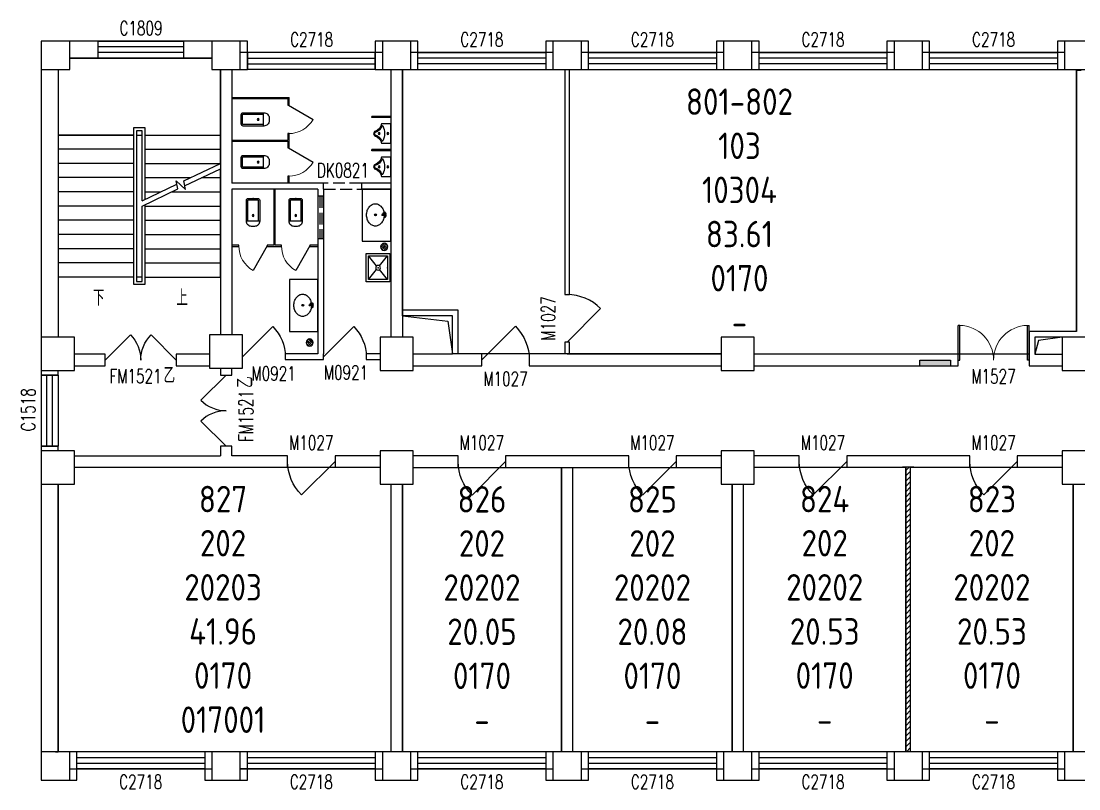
# Model space of a CAD drawing. Extents: x 127902 to 222526, y 146990 to 163438.
# Drawn here: x 127902 to 150226, y 147230 to 163438 of the extents above; entities that cross this region are included whole.
import ezdxf

# ---------------------------------------------------------------- set-up
doc = ezdxf.new("R2010")
doc.units = 0
doc.header["$LTSCALE"] = 1000
doc.header["$MEASUREMENT"] = 0
doc.linetypes.add('DASH', pattern=[0.35, 0.25, -0.1])
for name, color, linetype in [('body', 30, 'Continuous'), ('GROS', 6, 'Continuous'), ('RM$', 5, 'Continuous'), ('RM$TXT', 5, 'Continuous')]:
    doc.layers.add(name, color=color, linetype=linetype)
doc.styles.add('_TCH_DIM', font='SIMPLEX', dxfattribs={"bigfont": 'GBCBIG'})
doc.styles.add('_TCH_WINDOW', font='SIMPLEX', dxfattribs={"bigfont": 'GBCBIG'})
doc.styles.get("Standard").update_dxf_attribs({"font": 'gbenor.shx', "bigfont": 'gbcbig.shx'})

# ---------------------------------------------------------------- blocks, each defined once
blk = doc.blocks.new('_FZHK')
blk.add_lwpolyline([(-0.5, -0.5), (0.5, -0.5), (0.5, 0.5), (-0.5, 0.5)], close=True)
blk = doc.blocks.new('$DorLib2D$00000114')
at = {"color": 0}
blk.add_line((0.5, 0), (-0.207, 0.707), dxfattribs=at)
blk.add_arc((0.5, 0), 1, 135, 180, dxfattribs=at)
blk = doc.blocks.new('$WINLIB2D$00000001')
at = {"color": 0}
for points in [[(-0.5, 0.5), (-0.5, -0.5)], [(-0.5, 0.5), (0.5, 0.5)], [(0.5, -0.5), (0.5, 0.5)], [(0.5, 0.1667), (-0.5, 0.1667)], [(0.5, -0.1667), (-0.5, -0.1667)], [(-0.5, -0.5), (0.5, -0.5)]]:
    blk.add_lwpolyline(points, dxfattribs=at)
blk = doc.blocks.new('$DorLib2D$00000116')
at = {"color": 0}
for p, q in [((-0.5, 0), (-0.146, 0.354)), ((0.5, 0), (0.146, 0.354))]:
    blk.add_line(p, q, dxfattribs=at)
for centre, start, end in [((-0.5, 0), 0, 45), ((0.5, 0), 135, 180)]:
    blk.add_arc(centre, 0.5, start, end, dxfattribs=at)
blk = doc.blocks.new('$lvtry$00000201')
at = {"color": 0}
for p, q in [((100, -30, 0), (-100, -30, 0)), ((110, -470, 0), (110, -40, 0)), ((140, -470, 0), (-140, -470, 0))]:
    blk.add_line(p, q, dxfattribs=at)
at = {"color": 0, "elevation": 0}
blk.add_lwpolyline([(140, -40, 0.414214), (100, 0), (-100, 0, 0.414214), (-140, -40), (-140, -480, 0.414214), (-30, -590), (30, -590, 0.414214), (140, -480)], format="xyb", close=True, dxfattribs=at)
blk.add_lwpolyline([(-110, -40), (-110, -470)], dxfattribs=at)
at = {"color": 0}
blk.add_circle((0, -359, 0), 20, dxfattribs=at)
for centre, start, end in [((-100, -40, 0), 90, 180), ((100, -40, 0), 0, 90)]:
    blk.add_arc(centre, 10, start, end, dxfattribs=at)
for p in [(0, 0, 0), (0, -359, 0)]:
    blk.add_point(p, dxfattribs=at)
blk = doc.blocks.new('$TCHSYS$APDOOR2D')
blk.add_line((0.5, 0), (0, 0.866))
at = {"lineweight": 13}
blk.add_arc((0.5, 0), 1, 120, 180, dxfattribs=at)
blk = doc.blocks.new('$lvtry$00000222')
at = {"color": 0, "elevation": 0}
blk.add_lwpolyline([(-205, -191), (-205, 0), (205, 0), (205, -191, 0.268068), (51, -323, -0.317765), (0, -360, -0.317765), (-51, -323, 0.268068)], format="xyb", close=True, dxfattribs=at)
at = {"color": 0}
for centre in [(0, -60, 0), (0, -242, 0)]:
    blk.add_circle(centre, 20, dxfattribs=at)
for centre, radius, start, end in [((-152, -175, 0), 10, 114.1084, 248.1394), ((5, -526, 0), 395, 66.6675, 114.1084), ((-243, -401, 0), 233, 19.2639, 68.1394), ((243, -401, 0), 233, 110.4941, 160.7361), ((158, -173, 0), 10, 290.4941, 66.6675), ((0, -316, 0), 24, 199.2639, 269.4998), ((0, -316, 0), 24, 270.5002, 340.7361)]:
    blk.add_arc(centre, radius, start, end, dxfattribs=at)
for p in [(0, -60, 0), (0, -242, 0)]:
    blk.add_point(p, dxfattribs=at)
blk = doc.blocks.new('$DorLib2D$00000002')
for p, q in [((-0.5, 0), (-0.5, 0.4875)), ((-0.475, 0.4875), (-0.5, 0.4875)), ((-0.475, 0), (-0.475, 0.4875)), ((0.475, 0), (0.475, 0.4875)), ((0.475, 0.4875), (0.5, 0.4875)), ((0.5, 0), (0.5, 0.4875)), ((-0.5, 0), (-0.475, 0)), ((0.5, 0), (0.475, 0))]:
    blk.add_line(p, q)
at = {"lineweight": 13}
for centre, start, end in [((-0.4875, 0), 0, 88.53072), ((0.4875, 0), 91.46928, 180)]:
    blk.add_arc(centre, 0.4875, start, end, dxfattribs=at)
blk = doc.blocks.new('$lvtry$00000191')
at = {"color": 0}
for p, q in [((-250, -50, 0), (-39, -219, 0)), ((39, -219, 0), (250, -50, 0)), ((-250, -450, 0), (-39, -281, 0)), ((39, -281, 0), (250, -450, 0))]:
    blk.add_line(p, q, dxfattribs=at)
at = {"color": 0, "elevation": 0}
for points in [[(300, -500), (300, 0), (-300, 0), (-300, -500)], [(250, -450), (250, -50), (-250, -50), (-250, -450)]]:
    blk.add_lwpolyline(points, close=True, dxfattribs=at)
at = {"color": 0}
blk.add_circle((0, -250, 0), 50, dxfattribs=at)
for p in [(0, -50, 0), (0, -250, 0)]:
    blk.add_point(p, dxfattribs=at)
blk = doc.blocks.new('$lvtry$00000171')
for p, q in [((-74, 11), (-11, 74)), ((-70, -27), (27, 70)), ((-53, -53), (53, 53)), ((-27, -70), (70, 27)), ((11, -74), (74, -11))]:
    blk.add_line(p, q)
blk.add_circle((0, 0), 75)
blk.add_point((0, 0))
blk = doc.blocks.new('$lvtry$00000194')
at = {"color": 0}
for p, q in [((-17, -27), (-17, -17)), ((17, -27), (17, -17))]:
    blk.add_line(p, q, dxfattribs=at)
blk.add_lwpolyline([(14, -39, -0.067374), (92, -53, -0.088152), (166, -93, -0.105269), (218, -155, -0.121685), (235, -224, -0.121685), (218, -292, -0.105269), (166, -355, -0.088152), (92, -394, -0.078966), (0, -409, -0.078966), (-92, -394, -0.088152), (-166, -355, -0.105269), (-218, -292, -0.121685), (-235, -224, -0.121685), (-218, -155, -0.105269), (-166, -93, -0.088152), (-92, -53, -0.059935), (-23, -40, -0.059935)], format="xyb", dxfattribs=at)
for centre, radius in [((0, -221), 20), ((0, -27), 16.7), ((0, -221), 15)]:
    blk.add_circle(centre, radius, dxfattribs=at)
for centre, radius, start, end in [((0, -17), 16.7, 0, 180), ((-40, -17), 10.1, 106.6096, 258.1648), ((-64, 250), 259, 274.7069, 282.3732), ((-75, -197), 173, 71.36, 79.1873), ((-29, -63), 6.77, 155.344, 308.3224), ((-171, 35), 166, 324.8411, 338.1337), ((-171, 35), 170, 324.8411, 331.3523), ((-29, -63), 3.37, 155.344, 308.3224), ((100, -178), 170, 132.3141, 138.8253), ((100, -178), 166, 125.5327, 138.8253), ((-12, -42), 10.6, 201.8924, 261.774), ((-381, -99), 372, 2.3982, 6.7627), ((0, -80), 9.9, 201.7837, 338.2163), ((64, 250), 259, 257.6268, 265.2931), ((381, -99), 372, 170.1008, 177.6018), ((75, -197), 173, 100.8127, 110.4191), ((40, -17), 10.1, 281.8352, 73.3904)]:
    blk.add_arc(centre, radius, start, end, dxfattribs=at)
for p in [(0, -27), (0, -221)]:
    blk.add_point(p, dxfattribs=at)

msp = doc.modelspace()

# ---------------------------------------------------------------- hatches: boundary and pattern name
at = {"layer": 'body'}
msp.add_hatch(color=30, dxfattribs=at).paths.add_polyline_path([(147516, 156284), (146866, 156284), (146866, 156164), (147516, 156164)])
h = msp.add_hatch(dxfattribs=at)
h.set_pattern_fill('ANSI31', color=30, scale=50)
h.set_pattern_definition([(45, (-616826.46, 61936.43), (-56.126601, 56.126601), [])])
h.paths.add_polyline_path([(146676, 154024), (146576, 154024), (146576, 148014), (146676, 148014)])

# ---------------------------------------------------------------- linework, layer by layer
at = {"layer": 'body', "color": 30}
for p, q in [((129526, 163014), (128926, 163014)), ((129526, 162654), (129526, 163014)), ((131926, 163014), (131326, 163014)), ((131326, 163014), (131326, 162654)), ((132676, 163014), (132526, 163014)), ((132676, 162774), (132676, 163014)), ((135526, 163014), (135376, 163014)), ((135376, 163014), (135376, 162774)), ((136276, 163014), (136126, 163014)), ((136276, 162774), (136276, 163014)), ((139126, 163014), (138976, 163014)), ((138976, 163014), (138976, 162774)), ((139876, 163014), (139726, 163014)), ((139876, 162774), (139876, 163014)), ((142726, 163014), (142576, 163014)), ((142576, 163014), (142576, 162774)), ((143476, 163014), (143326, 163014)), ((143476, 162774), (143476, 163014)), ((146326, 163014), (146176, 163014)), ((146176, 163014), (146176, 162774)), ((147076, 163014), (146926, 163014)), ((147076, 162774), (147076, 163014)), ((149926, 163014), (149776, 163014)), ((149776, 163014), (149776, 162774)), ((132676, 162774), (132526, 162774)), ((132676, 162414), (132676, 162774)), ((135526, 162774), (135376, 162774)), ((135376, 162774), (135376, 162414)), ((136276, 162774), (136126, 162774)), ((136276, 162414), (136276, 162774)), ((139126, 162774), (138976, 162774)), ((138976, 162774), (138976, 162414)), ((139876, 162774), (139726, 162774)), ((139876, 162414), (139876, 162774)), ((142726, 162774), (142576, 162774)), ((142576, 162774), (142576, 162414)), ((143476, 162774), (143326, 162774)), ((143476, 162414), (143476, 162774)), ((146326, 162774), (146176, 162774)), ((146176, 162774), (146176, 162414)), ((147076, 162774), (146926, 162774)), ((147076, 162414), (147076, 162774)), ((149926, 162774), (149776, 162774)), ((149776, 162774), (149776, 162414)), ((128926, 162654), (129526, 162654)), ((131926, 162654), (128926, 162654)), ((131326, 162654), (131926, 162654)), ((128326, 162414), (128326, 156764)), ((128686, 162414), (128686, 156764)), ((128686, 162414), (128686, 161034)), ((132106, 162414), (132106, 160014)), ((132106, 161034), (132106, 162414)), ((132346, 162414), (132346, 160014)), ((132526, 162414), (132676, 162414)), ((135376, 162414), (135526, 162414)), ((135701, 162414), (135701, 160014)), ((135951, 162414), (135951, 160014)), ((136126, 162414), (136276, 162414)), ((138976, 162414), (139126, 162414)), ((139376, 162414), (139376, 157664)), ((139476, 157664), (139476, 162414)), ((139726, 162414), (139876, 162414)), ((142576, 162414), (142726, 162414)), ((143326, 162414), (143476, 162414)), ((146176, 162414), (146326, 162414)), ((146926, 162414), (147076, 162414)), ((149776, 162414), (149926, 162414)), ((150176, 156884), (150176, 162404)), ((150176, 162404), (150276, 162404)), ((132346, 161827), (133558, 161827)), ((132346, 161827), (132346, 161802)), ((132346, 161802), (133533, 161802)), ((133533, 161802), (133533, 161664)), ((133533, 161664), (133558, 161664)), ((133558, 161664), (133558, 161827)), ((135701, 161427), (135301, 161427)), ((135301, 161402), (135301, 161427)), ((135701, 161402), (135301, 161402)), ((135701, 161402), (135701, 161427)), ((130516, 161184), (130276, 161184)), ((130276, 161184), (130276, 157884)), ((130516, 159675), (130516, 161184)), ((128686, 161034), (128686, 158034)), ((130276, 161034), (128686, 161034)), ((128686, 161034), (130276, 161034)), ((130456, 161124), (130336, 161124)), ((130336, 161124), (130336, 157944)), ((130336, 161034), (130336, 158034)), ((130336, 161034), (130456, 161034)), ((130456, 159646), (130456, 161124)), ((130456, 159646), (130456, 161034)), ((130516, 161034), (132106, 161034)), ((130516, 161034), (132106, 161034)), ((132106, 160433), (132106, 161034)), ((133558, 161064), (133533, 161064)), ((133533, 161064), (133533, 160927)), ((133558, 160914), (133558, 161064)), ((130276, 160734), (128686, 160734)), ((130516, 160734), (132106, 160734)), ((132346, 160927), (133533, 160927)), ((132346, 160927), (132346, 160902)), ((132346, 160902), (133533, 160902)), ((133533, 160902), (133533, 160764)), ((133533, 160764), (133558, 160764)), ((133558, 160764), (133558, 160914)), ((135701, 160727), (135301, 160727)), ((135301, 160702), (135301, 160727)), ((135701, 160702), (135301, 160702)), ((135701, 160702), (135701, 160727)), ((130276, 160434), (128686, 160434)), ((130516, 160434), (132106, 160434)), ((131334, 160065), (132106, 160433)), ((131353, 159963), (132106, 160322)), ((132106, 158034), (132106, 160322)), ((130276, 160134), (128686, 160134)), ((130516, 160134), (131479, 160134)), ((131209, 159895), (131176, 160070)), ((131176, 160070), (131368, 159882)), ((131368, 159882), (131334, 160065)), ((131711, 160134), (132106, 160134)), ((133558, 160164), (133533, 160164)), ((133533, 160164), (133533, 160014)), ((133558, 160014), (133558, 160164)), ((130456, 159646), (131190, 159996)), ((130456, 159535), (131209, 159895)), ((132106, 160014), (132106, 156814)), ((133546, 160014), (132346, 160014)), ((132346, 159894), (132346, 156814)), ((133546, 159894), (132346, 159894)), ((133233, 159894), (133233, 158707)), ((133258, 159894), (133233, 159894)), ((133258, 159894), (133258, 158707)), ((134165, 160014), (133546, 160014)), ((134165, 159894), (133546, 159894)), ((134285, 160014), (134165, 160014)), ((134165, 159894), (134165, 158694)), ((134285, 159894), (134285, 160014)), ((134285, 159894), (134285, 158694)), ((135701, 160014), (135085, 160014)), ((135085, 160014), (135085, 159894)), ((135085, 159894), (135701, 159894)), ((135701, 160014), (135701, 156764)), ((135951, 160014), (135951, 156764)), ((130276, 159834), (128686, 159834)), ((130516, 159834), (130850, 159834)), ((131082, 159834), (132106, 159834)), ((130276, 159534), (128686, 159534)), ((130456, 158034), (130456, 159535)), ((130456, 157944), (130456, 159535)), ((130516, 157884), (130516, 159564)), ((130516, 159534), (132106, 159534)), ((130276, 159234), (128686, 159234)), ((130516, 159234), (132106, 159234)), ((130276, 158934), (128686, 158934)), ((130516, 158934), (132106, 158934)), ((130276, 158634), (128686, 158634)), ((130516, 158634), (132106, 158634)), ((132496, 158707), (132346, 158707)), ((132346, 158707), (132346, 158682)), ((132346, 158682), (132496, 158682)), ((132496, 158682), (132496, 158707)), ((133233, 158707), (133096, 158707)), ((133096, 158707), (133096, 158682)), ((133096, 158682), (133246, 158682)), ((133246, 158682), (133396, 158682)), ((133396, 158707), (133258, 158707)), ((133396, 158682), (133396, 158707)), ((134165, 158707), (133996, 158707)), ((133996, 158707), (133996, 158682)), ((133996, 158682), (134165, 158682)), ((134165, 158694), (134165, 156414)), ((134285, 158694), (134285, 156414)), ((130276, 158334), (128686, 158334)), ((130516, 158334), (132106, 158334)), ((130276, 158034), (128686, 158034)), ((130276, 157884), (130516, 157884)), ((130456, 158034), (130336, 158034)), ((130336, 157944), (130456, 157944)), ((130516, 158034), (132106, 158034)), ((139376, 157664), (139476, 157664)), ((137126, 157334), (135951, 157334)), ((135951, 157214), (135951, 157334)), ((137006, 157214), (135951, 157214)), ((137006, 156414), (137006, 157214)), ((137126, 156414), (137126, 157334)), ((150176, 156884), (149176, 156884)), ((149176, 156884), (149176, 156404)), ((149876, 156764), (149296, 156764)), ((149296, 156764), (149296, 156404)), ((149876, 156764), (149371, 156693)), ((139476, 156664), (139376, 156664)), ((139376, 156664), (139376, 156414)), ((139476, 156414), (139476, 156664)), ((149371, 156693), (149296, 156404)), ((129676, 156404), (129026, 156404)), ((129676, 156164), (129676, 156404)), ((131876, 156404), (131176, 156404)), ((131176, 156404), (131176, 156164)), ((134165, 156414), (133476, 156414)), ((133476, 156414), (133476, 156294)), ((133476, 156294), (134165, 156294)), ((134165, 156294), (134285, 156294)), ((134285, 156294), (134285, 156414)), ((135476, 156414), (135185, 156414)), ((135185, 156414), (135185, 156294)), ((135185, 156294), (135476, 156294)), ((136176, 156414), (137006, 156414)), ((137626, 156414), (137006, 156414)), ((137626, 156164), (137626, 156414)), ((139426, 156414), (138626, 156414)), ((138626, 156414), (138626, 156164)), ((139426, 156414), (142676, 156414)), ((147676, 156404), (143376, 156404)), ((147676, 156164), (147676, 156404)), ((149176, 156404), (149176, 156164)), ((149296, 156404), (149876, 156404)), ((128326, 156064), (128326, 155964)), ((128686, 155964), (128686, 156064)), ((129026, 156164), (129676, 156164)), ((131176, 156164), (131876, 156164)), ((132106, 156114), (132106, 155964)), ((132346, 155964), (132346, 156114)), ((136176, 156164), (137006, 156164)), ((137006, 156164), (137626, 156164)), ((138626, 156164), (139426, 156164)), ((139426, 156164), (142676, 156164)), ((143376, 156164), (147676, 156164)), ((149176, 156164), (149296, 156164)), ((149296, 156164), (149876, 156164)), ((128326, 155964), (128686, 155964)), ((132106, 155964), (132346, 155964)), ((128686, 154464), (128326, 154464)), ((128326, 154464), (128326, 154364)), ((128686, 154364), (128686, 154464)), ((129026, 154264), (132106, 154264)), ((132346, 154464), (132106, 154464)), ((132106, 154464), (132106, 154264)), ((132346, 154264), (132346, 154464)), ((133526, 154264), (132346, 154264)), ((133526, 154024), (133526, 154264)), ((135476, 154264), (134526, 154264)), ((134526, 154264), (134526, 154024)), ((137126, 154264), (136176, 154264)), ((137126, 154014), (137126, 154264)), ((139426, 154264), (138126, 154264)), ((138126, 154264), (138126, 154014)), ((140726, 154264), (139426, 154264)), ((140726, 154014), (140726, 154264)), ((142676, 154264), (141726, 154264)), ((141726, 154264), (141726, 154014)), ((144326, 154264), (143376, 154264)), ((144326, 154024), (144326, 154264)), ((146626, 154264), (145326, 154264)), ((145326, 154264), (145326, 154024)), ((147926, 154264), (146626, 154264)), ((147926, 154024), (147926, 154264)), ((149876, 154264), (148926, 154264)), ((148926, 154264), (148926, 154024)), ((129026, 154024), (132226, 154024)), ((132226, 154024), (133526, 154024)), ((134526, 154024), (135476, 154024)), ((136176, 154014), (137126, 154014)), ((138126, 154014), (139426, 154014)), ((139306, 148014), (139306, 154014)), ((139426, 154014), (140726, 154014)), ((139546, 148014), (139546, 154014)), ((141726, 154014), (142676, 154014)), ((143376, 154024), (144326, 154024)), ((145326, 154024), (146576, 154024)), ((146746, 154024), (146506, 154024)), ((146576, 148014), (146576, 154024)), ((146676, 154024), (147926, 154024)), ((146676, 148014), (146676, 154024)), ((148926, 154024), (149876, 154024)), ((128326, 153664), (128326, 148014)), ((128686, 153664), (128686, 148014)), ((135701, 153664), (135701, 148014)), ((135951, 153664), (135951, 148014)), ((142906, 148014), (142906, 153664)), ((143146, 148014), (143146, 153664)), ((150106, 148014), (150106, 153664)), ((129076, 148014), (128926, 148014)), ((129076, 147654), (129076, 148014)), ((131926, 148014), (131776, 148014)), ((131776, 148014), (131776, 147654)), ((132676, 148014), (132526, 148014)), ((132676, 147654), (132676, 148014)), ((135526, 148014), (135376, 148014)), ((135376, 148014), (135376, 147654)), ((136276, 148014), (136126, 148014)), ((136276, 147654), (136276, 148014)), ((139126, 148014), (138976, 148014)), ((138976, 148014), (138976, 147654)), ((139876, 148014), (139726, 148014)), ((139876, 147654), (139876, 148014)), ((142726, 148014), (142576, 148014)), ((142576, 148014), (142576, 147654)), ((143476, 148014), (143326, 148014)), ((143476, 147654), (143476, 148014)), ((146326, 148014), (146176, 148014)), ((146176, 148014), (146176, 147654)), ((147076, 148014), (146926, 148014)), ((147076, 147654), (147076, 148014)), ((149926, 148014), (149776, 148014)), ((149776, 148014), (149776, 147654)), ((128926, 147654), (129076, 147654)), ((129076, 147414), (129076, 147654)), ((131776, 147654), (131926, 147654)), ((131776, 147654), (131776, 147414)), ((132526, 147654), (132676, 147654)), ((132676, 147654), (132526, 147654)), ((132676, 147414), (132676, 147654)), ((135376, 147654), (135526, 147654)), ((135376, 147654), (135376, 147414)), ((136126, 147654), (136276, 147654)), ((136276, 147414), (136276, 147654)), ((138976, 147654), (139126, 147654)), ((138976, 147654), (138976, 147414)), ((139726, 147654), (139876, 147654)), ((139876, 147414), (139876, 147654)), ((142576, 147654), (142726, 147654)), ((142576, 147654), (142576, 147414)), ((143326, 147654), (143476, 147654)), ((143476, 147414), (143476, 147654)), ((146176, 147654), (146326, 147654)), ((146176, 147654), (146176, 147414)), ((146926, 147654), (147076, 147654)), ((147076, 147414), (147076, 147654)), ((149776, 147654), (149926, 147654)), ((149776, 147654), (149776, 147414)), ((128926, 147414), (129076, 147414)), ((131776, 147414), (131926, 147414)), ((132526, 147414), (132676, 147414)), ((135376, 147414), (135526, 147414)), ((136126, 147414), (136276, 147414)), ((138976, 147414), (139126, 147414)), ((139726, 147414), (139876, 147414)), ((142576, 147414), (142726, 147414)), ((143326, 147414), (143476, 147414)), ((146176, 147414), (146326, 147414)), ((146926, 147414), (147076, 147414)), ((149776, 147414), (149926, 147414))]:
    msp.add_line(p, q, dxfattribs=at)
at = {"layer": 'body', "color": 30, "linetype": 'DASH'}
for p, q in [((135085, 160014), (134285, 160014)), ((134285, 159894), (135085, 159894)), ((134285, 159744, 900), (134165, 159744, 900)), ((134205, 159744, 900), (134205, 158844, 900)), ((134245, 159744, 900), (134245, 158844, 900)), ((134285, 158844, 900), (134165, 158844, 900))]:
    msp.add_line(p, q, dxfattribs=at)
at = {"layer": 'body', "color": 30}
for points in [[(129511, 157884, 0, 0, 0), (129511, 161844, 0, 0, 0), (131281, 161844, 0, 0, 0), (131281, 160434, 80, 0, 0), (131281, 160134, 0, 0, 0)], [(131281, 157884, 0, 0, 0), (131281, 159534, 80, 0, 0), (131281, 159834, 0, 0, 0)]]:
    msp.add_lwpolyline(points, format="xyseb", dxfattribs=at)
for points in [[(135701, 158794), (135701, 159894), (135101, 159894), (135101, 158794)], [(134165, 156887), (134165, 157987), (133565, 157987), (133565, 156887)]]:
    msp.add_lwpolyline(points, close=True, dxfattribs=at)
for points in [[(135951, 157214), (136905, 157102), (137006, 156414)], [(146866, 156164), (146866, 156284), (147516, 156284), (147516, 156164)]]:
    msp.add_lwpolyline(points, dxfattribs=at)
at = {"layer": 'GROS'}
msp.add_lwpolyline([(150526, 163014), (149926, 163014), (149926, 162774), (146926, 162774), (146926, 163014), (146326, 163014), (146326, 162774), (143326, 162774), (143326, 163014), (142726, 163014), (142726, 162774), (139726, 162774), (139726, 163014), (139126, 163014), (139126, 162774), (136126, 162774), (136126, 163014), (135526, 163014), (135526, 162774), (132526, 162774), (132526, 163014), (128326, 163014), (128326, 147414), (128926, 147414), (128926, 147654), (131926, 147654), (131926, 147414), (132526, 147414), (132526, 147654), (135526, 147654), (135526, 147414), (136126, 147414), (136126, 147654), (139126, 147654), (139126, 147414), (139726, 147414), (139726, 147654), (142726, 147654), (142726, 147414), (143326, 147414), (143326, 147654), (146326, 147654), (146326, 147414), (146926, 147414), (146926, 147654), (149926, 147654), (149926, 147414), (150526, 147414)], dxfattribs=at)
at = {"layer": 'RM$'}
msp.add_lwpolyline([(135951, 162414), (150176, 162414), (150176, 156884), (149176, 156884), (149176, 156404), (147676, 156404), (143376, 156404), (143376, 156764), (142676, 156764), (142676, 156414), (137126, 156414), (137126, 157334), (135951, 157334)], close=True, dxfattribs=at)
at = {"layer": 'RM$', "color": 4, "ltscale": 20}
for points in [[(135476, 154024), (135476, 153664), (135701, 153664), (135701, 148014), (128626, 148014), (128686, 148014), (128686, 153664), (129026, 153664), (129026, 154024)], [(139306, 154014), (139306, 148014), (135951, 148014), (135951, 153664), (136176, 153664), (136176, 154014)], [(142676, 154014), (142676, 153664), (142906, 153664), (142906, 148014), (139546, 148014), (139546, 154014)], [(146576, 154024), (146576, 148014), (143146, 148014), (143146, 153664), (143376, 153664), (143376, 154024)], [(149876, 154024), (149876, 153664), (150106, 153664), (150106, 148014), (146676, 148014), (146676, 154024)]]:
    msp.add_lwpolyline(points, close=True, dxfattribs=at)

# ---------------------------------------------------------------- block references
at = {"layer": 'body', "color": 30}
ref = msp.add_blockref('$WINLIB2D$00000001', (130426, 162834), dxfattribs=dict(at, xscale=-1800, yscale=360, zscale=360, rotation=180))
ref.add_attrib('A', 'C1809', (129976, 163140), dxfattribs={"color": 30, "height": 297.5, "style": '_TCH_WINDOW', "width": 0.705882})
ref = msp.add_blockref('$WINLIB2D$00000001', (134026, 162594), dxfattribs=dict(at, xscale=2700, yscale=360, zscale=360, rotation=180))
ref.add_attrib('A', 'C2718', (133578, 162900), dxfattribs={"color": 30, "height": 297.5, "style": '_TCH_WINDOW', "width": 0.705882})
ref = msp.add_blockref('$WINLIB2D$00000001', (137626, 162594), dxfattribs=dict(at, xscale=-2700, yscale=360, zscale=360, rotation=180))
ref.add_attrib('A', 'C2718', (137171, 162900), dxfattribs={"color": 30, "height": 297.5, "style": '_TCH_WINDOW', "width": 0.705882})
ref = msp.add_blockref('$WINLIB2D$00000001', (141226, 162594), dxfattribs=dict(at, xscale=-2700, yscale=360, zscale=360, rotation=180))
ref.add_attrib('A', 'C2718', (140771, 162900), dxfattribs={"color": 30, "height": 297.5, "style": '_TCH_WINDOW', "width": 0.705882})
ref = msp.add_blockref('$WINLIB2D$00000001', (144826, 162594), dxfattribs=dict(at, xscale=-2700, yscale=360, zscale=360, rotation=180))
ref.add_attrib('A', 'C2718', (144371, 162900), dxfattribs={"color": 30, "height": 297.5, "style": '_TCH_WINDOW', "width": 0.705882})
ref = msp.add_blockref('$WINLIB2D$00000001', (148426, 162594), dxfattribs=dict(at, xscale=-2700, yscale=360, zscale=360, rotation=180))
ref.add_attrib('A', 'C2718', (147971, 162900), dxfattribs={"color": 30, "height": 297.5, "style": '_TCH_WINDOW', "width": 0.705882})
for name, p, xscale, yscale, zscale in [('_FZHK', (128626, 162714), 600, 600, 600), ('_FZHK', (132226, 162714), 600, 600, 600), ('_FZHK', (135826, 162714), 600, 600, 600), ('_FZHK', (139426, 162714), 600, 600, 600), ('_FZHK', (143026, 162714), 600, 600, 600), ('_FZHK', (146626, 162714), 600, 600, 600), ('_FZHK', (150226, 162714), 600, 600, 600), ('$TCHSYS$APDOOR2D', (132796, 158694), 600, -600, 25), ('$TCHSYS$APDOOR2D', (133696, 158694), 600, -600, 25), ('_FZHK', (128676, 156414), 700, 700, 700), ('_FZHK', (132226, 156464), 700, 700, 700), ('_FZHK', (135826, 156414), 700, 700, 700), ('_FZHK', (143026, 156414), 700, 700, 700), ('_FZHK', (150226, 156414), 700, 700, 700), ('_FZHK', (128676, 154014), 700, 700, 700), ('_FZHK', (135826, 154014), 700, 700, 700), ('_FZHK', (143026, 154014), 700, 700, 700), ('_FZHK', (150226, 154014), 700, 700, 700), ('_FZHK', (128626, 147714), 600, 600, 600), ('_FZHK', (132226, 147714), 600, 600, 600), ('_FZHK', (135826, 147714), 600, 600, 600), ('_FZHK', (139426, 147714), 600, 600, 600), ('_FZHK', (143026, 147714), 600, 600, 600), ('_FZHK', (146626, 147714), 600, 600, 600), ('_FZHK', (150226, 147714), 600, 600, 600)]:
    msp.add_blockref(name, p, dxfattribs=dict(at, xscale=xscale, yscale=yscale, zscale=zscale))
for name, p, xscale, yscale, zscale, rotation in [('$TCHSYS$APDOOR2D', (133546, 161364), 600, -600, 25, 90), ('$TCHSYS$APDOOR2D', (133546, 160464), 600, -600, 25, 90), ('$DorLib2D$00000116', (130426, 156284), 1500, -1500, 240, 180), ('$DorLib2D$00000116', (132226, 155214), 1500, 1500, 240, 90)]:
    msp.add_blockref(name, p, dxfattribs=dict(at, xscale=xscale, yscale=yscale, zscale=zscale, rotation=rotation))
at = {"layer": 'body', "color": 30, "yscale": -1}
for name, p, rotation in [('$lvtry$00000201', (132546, 161364), 270), ('$lvtry$00000222', (135701, 161064), 90), ('$lvtry$00000201', (132546, 160464), 270), ('$lvtry$00000222', (135701, 160364), 90), ('$lvtry$00000201', (132796, 159694), 180), ('$lvtry$00000201', (133696, 159694), 180), ('$lvtry$00000171', (135564, 158673), 180), ('$lvtry$00000191', (135686, 158231), 90), ('$lvtry$00000171', (133992, 156653), 180)]:
    msp.add_blockref(name, p, dxfattribs=dict(at, rotation=rotation))
at = {"layer": 'body', "color": 30, "rotation": 270}
for p in [(135602, 159347), (134067, 157439)]:
    msp.add_blockref('$lvtry$00000194', p, dxfattribs=at)
at = {"layer": 'body', "color": 30}
ref = msp.add_blockref('$DorLib2D$00000114', (139426, 157164), dxfattribs=dict(at, xscale=-1000, yscale=-1000, zscale=100, rotation=90))
ref.add_attrib('A', 'M1027', (139174, 156694), dxfattribs={"color": 30, "height": 297.5, "rotation": 90, "style": '_TCH_WINDOW', "width": 0.705882})
ref = msp.add_blockref('$DorLib2D$00000114', (133026, 156354), dxfattribs=dict(at, xscale=900, yscale=-900, zscale=120, rotation=180))
ref.add_attrib('A', 'M0921', (132762, 155850), dxfattribs={"color": 30, "height": 297.5, "style": '_TCH_WINDOW', "width": 0.705882})
ref = msp.add_blockref('$DorLib2D$00000114', (134735, 156354), dxfattribs=dict(at, xscale=900, yscale=-900, zscale=120, rotation=180))
ref.add_attrib('A', 'M0921', (134290, 155870), dxfattribs={"color": 30, "height": 297.5, "style": '_TCH_WINDOW', "width": 0.705882})
ref = msp.add_blockref('$DorLib2D$00000114', (138126, 156289), dxfattribs=dict(at, xscale=-1000, yscale=1000, zscale=250))
ref.add_attrib('A', 'M1027', (137656, 155740), dxfattribs={"color": 30, "height": 297.5, "style": '_TCH_WINDOW', "width": 0.705882})
ref = msp.add_blockref('$DorLib2D$00000002', (148426, 156284), dxfattribs=dict(at, xscale=-1500, yscale=1500, zscale=240))
ref.add_attrib('A', 'M1527', (147956, 155790), dxfattribs={"color": 30, "height": 297.5, "style": '_TCH_WINDOW', "width": 0.705882})
ref = msp.add_blockref('$WINLIB2D$00000001', (128506, 155214), dxfattribs=dict(at, xscale=1500, yscale=360, zscale=360, rotation=270))
ref.add_attrib('A', 'C1518', (128199, 154779), dxfattribs={"color": 30, "height": 297.5, "rotation": 90, "style": '_TCH_WINDOW', "width": 0.705882})
ref = msp.add_blockref('$DorLib2D$00000114', (134026, 154144), dxfattribs=dict(at, xscale=1000, yscale=-1000, zscale=240))
ref.add_attrib('A', 'M1027', (133556, 154390), dxfattribs={"color": 30, "height": 297.5, "style": '_TCH_WINDOW', "width": 0.705882})
ref = msp.add_blockref('$DorLib2D$00000114', (137626, 154139), dxfattribs=dict(at, xscale=-1000, yscale=1000, zscale=250, rotation=180))
ref.add_attrib('A', 'M1027', (137156, 154390), dxfattribs={"color": 30, "height": 297.5, "style": '_TCH_WINDOW', "width": 0.705882})
ref = msp.add_blockref('$DorLib2D$00000114', (141226, 154139), dxfattribs=dict(at, xscale=-1000, yscale=1000, zscale=250, rotation=180))
ref.add_attrib('A', 'M1027', (140756, 154390), dxfattribs={"color": 30, "height": 297.5, "style": '_TCH_WINDOW', "width": 0.705882})
ref = msp.add_blockref('$DorLib2D$00000114', (144826, 154144), dxfattribs=dict(at, xscale=-1000, yscale=1000, zscale=240, rotation=180))
ref.add_attrib('A', 'M1027', (144356, 154390), dxfattribs={"color": 30, "height": 297.5, "style": '_TCH_WINDOW', "width": 0.705882})
ref = msp.add_blockref('$DorLib2D$00000114', (148426, 154144), dxfattribs=dict(at, xscale=-1000, yscale=1000, zscale=240, rotation=180))
ref.add_attrib('A', 'M1027', (147956, 154390), dxfattribs={"color": 30, "height": 297.5, "style": '_TCH_WINDOW', "width": 0.705882})
ref = msp.add_blockref('$WINLIB2D$00000001', (130426, 147834), dxfattribs=dict(at, xscale=-2700, yscale=360, zscale=360))
ref.add_attrib('A', 'C2718', (129971, 147232), dxfattribs={"color": 30, "height": 297.5, "style": '_TCH_WINDOW', "width": 0.705882})
ref = msp.add_blockref('$WINLIB2D$00000001', (134026, 147834), dxfattribs=dict(at, xscale=-2700, yscale=360, zscale=360))
ref.add_attrib('A', 'C2718', (133571, 147231), dxfattribs={"color": 30, "height": 297.5, "style": '_TCH_WINDOW', "width": 0.705882})
ref = msp.add_blockref('$WINLIB2D$00000001', (137626, 147834), dxfattribs=dict(at, xscale=-2700, yscale=360, zscale=360))
ref.add_attrib('A', 'C2718', (137171, 147232), dxfattribs={"color": 30, "height": 297.5, "style": '_TCH_WINDOW', "width": 0.705882})
ref = msp.add_blockref('$WINLIB2D$00000001', (141226, 147834), dxfattribs=dict(at, xscale=-2700, yscale=360, zscale=360))
ref.add_attrib('A', 'C2718', (140771, 147230), dxfattribs={"color": 30, "height": 297.5, "style": '_TCH_WINDOW', "width": 0.705882})
ref = msp.add_blockref('$WINLIB2D$00000001', (144826, 147834), dxfattribs=dict(at, xscale=-2700, yscale=360, zscale=360))
ref.add_attrib('A', 'C2718', (144371, 147230), dxfattribs={"color": 30, "height": 297.5, "style": '_TCH_WINDOW', "width": 0.705882})
ref = msp.add_blockref('$WINLIB2D$00000001', (148426, 147834), dxfattribs=dict(at, xscale=-2700, yscale=360, zscale=360))
ref.add_attrib('A', 'C2718', (147971, 147230), dxfattribs={"color": 30, "height": 297.5, "style": '_TCH_WINDOW', "width": 0.705882})

# ---------------------------------------------------------------- texts
at = {"layer": 'body', "color": 30, "style": '_TCH_WINDOW', "width": 0.705882}
for s, p in [('DK0821', (134143, 160140)), ('FM1521', (129768, 155795))]:
    msp.add_text(s, height=297.5, dxfattribs=at).set_placement(p)
at = {"layer": 'body', "color": 7, "style": '_TCH_DIM'}
for s, p in [('下', (129416, 157429)), ('上', (131176, 157429))]:
    msp.add_text(s, height=338, dxfattribs=at).set_placement(p)
at = {"layer": 'body', "color": 30, "style": '_TCH_WINDOW'}
msp.add_text('乙', height=338, dxfattribs=at).set_placement((130908, 155795))
msp.add_text('乙', height=338, rotation=90, dxfattribs=at).set_placement((132796, 155695))
at = {"layer": 'body', "color": 30, "style": '_TCH_WINDOW', "width": 0.705882}
msp.add_text('FM1521', height=297.5, rotation=90, dxfattribs=at).set_placement((132796, 154555))
at = {"layer": 'RM$TXT', "char_height": 558.8, "attachment_point": 8}
for s, insert in [('801-802^M^J103^M^J10304^M^J83.61^M^J0170^M^J-^M^J', (143063, 156801)), ('827^M^J202^M^J20203^M^J41.96^M^J0170^M^J017001^M^J', (132163, 148411)), ('826^M^J202^M^J20202^M^J20.05^M^J0170^M^J-^M^J', (137628, 148406)), ('825^M^J202^M^J20202^M^J20.08^M^J0170^M^J-^M^J', (141226, 148406)), ('824^M^J202^M^J20202^M^J20.53^M^J0170^M^J-^M^J', (144861, 148411)), ('823^M^J202^M^J20202^M^J20.53^M^J0170^M^J-^M^J', (148391, 148411))]:
    msp.add_mtext(s, dxfattribs=dict(at, insert=insert))

doc.saveas('drawing.dxf')
